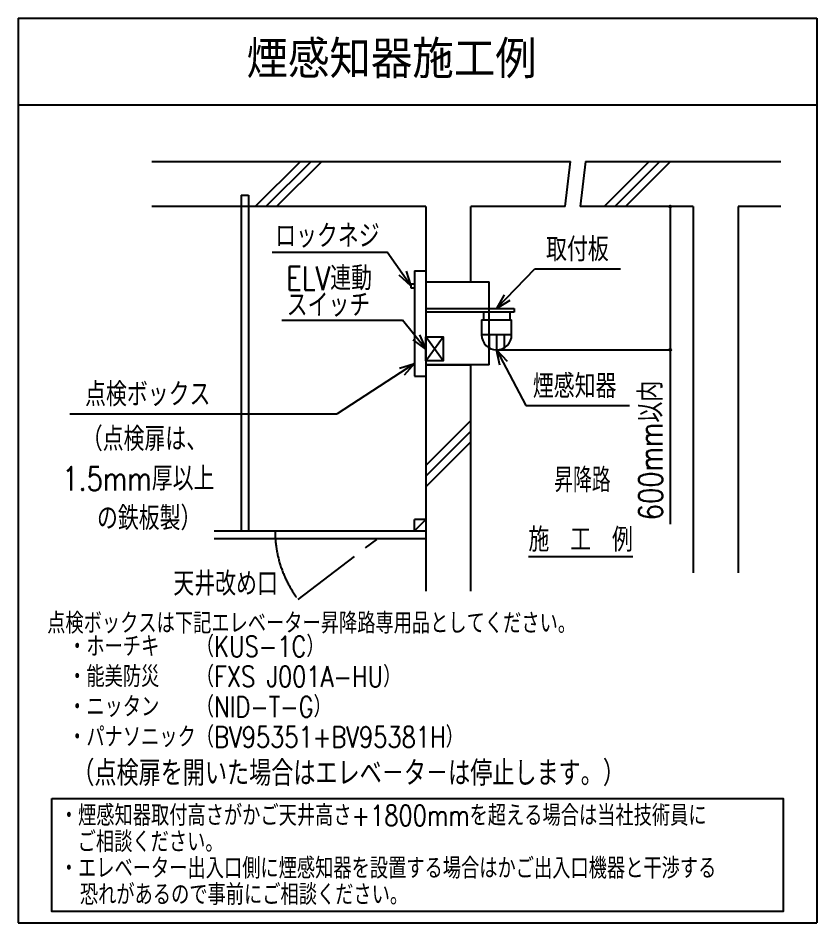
# Model space of a CAD drawing. Extents: x 6277 to 40502, y 903 to 24570.
# Drawn here: x 32387 to 37687, y 18569 to 24570 of the extents above; entities that cross this region are included whole.
import ezdxf

# ---------------------------------------------------------------- set-up
doc = ezdxf.new("R2010")
doc.units = 0
doc.header["$LTSCALE"] = 750
doc.header["$MEASUREMENT"] = 0
doc.linetypes.add('PHANTOM2', pattern=[1.25, 0.625, -0.125, 0.125, -0.125, 0.125, -0.125])
for name, color, linetype in [('01-寸法１', 6, 'CONTINUOUS'), ('ZZ-BUILD-W', 3, 'CONTINUOUS'), ('ZZ-COMMENT', 6, 'CONTINUOUS'), ('ZZ-DIM-COM1', 6, 'CONTINUOUS'), ('ZZ-DIM-COM2', 7, 'CONTINUOUS'), ('ZZ-ETC', 7, 'CONTINUOUS'), ('ZZ-TEXT', 4, 'CONTINUOUS')]:
    doc.layers.add(name, color=color, linetype=linetype)
doc.styles.add('MITOH', font='romans.shx', dxfattribs={"width": 0.8, "bigfont": 'extfont.shx'})

# ---------------------------------------------------------------- blocks, each defined once
blk = doc.blocks.new('*U79')
at = {"layer": 'ZZ-TEXT', "color": 4, "style": 'MITOH', "width": 0.8}
blk.add_text('・エレベーター出入口側に煙感知器を設置する場合はかご出入口機器と干渉する', height=137.5, dxfattribs=at).set_placement((276.8, 293.8))
blk = doc.blocks.new('*U80')
at = {"layer": 'ZZ-TEXT', "color": 4, "style": 'MITOH', "width": 0.8}
blk.add_text('恐れがあるので事前にご相談ください。', height=137.5, dxfattribs=at).set_placement((410, 118.75))
blk = doc.blocks.new('*U81')
at = {"layer": 'ZZ-DIM-COM2', "color": 7, "style": 'MITOH', "width": 0.8}
blk.add_text('取付板', height=157.5, dxfattribs=at).set_placement((3502.9, 4387.4))
blk = doc.blocks.new('*U82')
at = {"layer": 'ZZ-DIM-COM2', "color": 7, "style": 'MITOH', "width": 0.8}
blk.add_text('煙感知器', height=157.5, dxfattribs=at).set_placement((3415.3, 3480.4))
blk = doc.blocks.new('*U83')
at = {"layer": 'ZZ-TEXT', "color": 4, "style": 'MITOH', "width": 0.8}
blk.add_text('%%U施\u3000工\u3000例', height=157.5, dxfattribs=at).set_placement((3385.9, 2462.3))
blk = doc.blocks.new('*U84')
at = {"layer": 'ZZ-TEXT', "color": 4, "style": 'MITOH', "width": 0.8}
blk.add_text('天井改め口\u3000\u3000\u3000\u3000\u3000\u3000\u3000\u3000\u3000\u3000\u3000\u3000\u3000\u3000\u3000\u3000\u3000\u3000\u3000\u3000', height=157.5, dxfattribs=at).set_placement((1030.3, 2170.4))
blk = doc.blocks.new('*U85')
at = {"layer": 'ZZ-DIM-COM2', "color": 7, "linetype": 'Continuous'}
blk.add_lwpolyline([(3174.7, 3800.2), (3368.5, 3430.4)], dxfattribs=at)
blk = doc.blocks.new('*U86')
at = {"layer": 'ZZ-DIM-COM2', "color": 7, "linetype": 'Continuous'}
blk.add_lwpolyline([(3175.2, 4075.2), (3427.9, 4337.4)], dxfattribs=at)
blk = doc.blocks.new('*U87')
at = {"layer": 'ZZ-DIM-COM2', "color": 7, "linetype": 'Continuous'}
blk.add_lwpolyline([(2629.7, 3710.1), (2117.7, 3375.8)], dxfattribs=at)
blk = doc.blocks.new('*U88')
at = {"layer": 'ZZ-DIM-COM2', "color": 7, "style": 'MITOH', "width": 0.8}
blk.add_text('ロックネジ', height=157.5, rotation=360, dxfattribs=at).set_placement((1705.7, 4476.2))
blk = doc.blocks.new('*U89')
at = {"layer": 'ZZ-DIM-COM2', "color": 7, "style": 'MITOH', "width": 0.8}
for s, p in [('（点検扉は、', (422.6, 3130.1)), ('1.5mm厚以上', (293, 2867.6)), ('の鉄板製）', (523.4, 2605.1))]:
    blk.add_text(s, height=157.5, rotation=360, dxfattribs=at).set_placement(p)
blk = doc.blocks.new('*U90')
at = {"layer": 'ZZ-DIM-COM2', "color": 7, "style": 'MITOH', "width": 0.8}
blk.add_text('点検ボックス', height=157.5, rotation=360, dxfattribs=at).set_placement((444.6, 3425.8))
blk = doc.blocks.new('*U91')
at = {"layer": 'ZZ-DIM-COM2', "color": 7, "style": 'MITOH', "width": 0.8}
blk.add_text('ELV連動', height=157.5, rotation=360, dxfattribs=at).set_placement((1779.4, 4195.8))
blk = doc.blocks.new('*U92')
at = {"layer": 'ZZ-TEXT', "color": 4, "style": 'MITOH', "width": 0.8}
blk.add_text('\u3000（点検扉を開いた場合はエレベ－タ－は停止します。）', height=166.667, rotation=360, dxfattribs=at).set_placement((213, 909.1))
blk = doc.blocks.new('*U93')
at = {"layer": 'ZZ-TEXT', "color": 4, "style": 'MITOH', "width": 0.8}
blk.add_text('点検ボックスは下記エレベーター昇降路専用品としてください。', height=137.5, rotation=360, dxfattribs=at).set_placement((193, 1918.9))
blk = doc.blocks.new('*U94')
at = {"layer": 'ZZ-TEXT', "color": 4, "style": 'MITOH', "width": 0.8}
blk.add_text('\u3000・ホーチキ\u3000\u3000（KUS-1C）', height=137.5, dxfattribs=at).set_placement((211, 1764.4))
blk = doc.blocks.new('*U95')
at = {"layer": 'ZZ-TEXT', "color": 4, "style": 'MITOH', "width": 0.8}
blk.add_text('\u3000・能美防災\u3000\u3000（FXS J001A-HU）', height=137.5, dxfattribs=at).set_placement((211, 1564.5))
blk = doc.blocks.new('*U96')
at = {"layer": 'ZZ-TEXT', "color": 4, "style": 'MITOH', "width": 0.8}
blk.add_text('\u3000・ニッタン\u3000\u3000（NID-T-G）', height=137.5, dxfattribs=at).set_placement((211, 1364.3))
blk = doc.blocks.new('*U97')
at = {"layer": 'ZZ-TEXT', "color": 4, "style": 'MITOH', "width": 0.8}
blk.add_text('\u3000・パナソニック（BV95351+BV95381H）', height=137.5, dxfattribs=at).set_placement((211, 1164.1))
blk = doc.blocks.new('*U98')
at = {"layer": 'ZZ-TEXT', "color": 4, "style": 'MITOH', "width": 0.8}
blk.add_text('・煙感知器取付高さがかご天井高さ+1800mmを超える場合は当社技術員に', height=137.5, rotation=360, dxfattribs=at).set_placement((276.8, 643.8))
blk = doc.blocks.new('*U99')
at = {"layer": 'ZZ-DIM-COM2', "color": 7, "style": 'MITOH', "width": 0.8}
blk.add_text('スイッチ', height=157.5, rotation=360, dxfattribs=at).set_placement((1782.3, 4018.5))
blk = doc.blocks.new('*U100')
at = {"layer": 'ZZ-DIM-COM1', "style": 'MITOH', "width": 0.8}
blk.add_text('600mm以内', height=157.5, rotation=90, dxfattribs=at).set_placement((4276.2, 2669.8))
blk = doc.blocks.new('*U101')
at = {"layer": 'ZZ-TEXT', "color": 4, "style": 'MITOH', "width": 0.8}
blk.add_text('ご相談ください。', height=137.5, rotation=360, dxfattribs=at).set_placement((395.3, 468.8))
blk = doc.blocks.new('煙感知器取付_内縦_UA23T')
at = {"layer": 'ZZ-BUILD-W', "color": 3, "linetype": 'Continuous'}
for p, q in [((887.7, 5050.2), (3664.4, 5050.2)), ((3764.4, 5050.2), (5061.4, 5050.2)), ((2704.7, 4750.2), (887.7, 4750.2)), ((2704.7, 4750.2), (2704.7, 4250.2)), ((3004.7, 4250.2), (3004.7, 4750.2)), ((3629.7, 4750.2), (3004.7, 4750.2)), ((4478.3, 4750.2), (3729.7, 4750.2)), ((4478.3, 4750.2), (4478.3, 2322.1)), ((4778.3, 4750.2), (4778.3, 2322.1)), ((5061.4, 4750.2), (4778.3, 4750.2)), ((2704.7, 4250.2), (3004.7, 4250.2)), ((2704.7, 3700.2), (2704.7, 2200.2)), ((2704.7, 3700.2), (3004.7, 3700.2)), ((3004.7, 2200.2), (3004.7, 3700.2))]:
    blk.add_line(p, q, dxfattribs=at)
at = {"layer": 'ZZ-BUILD-W', "color": 7, "linetype": 'Continuous'}
for p, q in [((1873.5, 5050.2), (1573.5, 4750.2)), ((1644.2, 4750.2), (1944.2, 5050.2)), ((2014.9, 5050.2), (1714.9, 4750.2)), ((4188.1, 5050.2), (3888.1, 4750.2)), ((3958.8, 4750.2), (4258.8, 5050.2)), ((4329.5, 5050.2), (4029.5, 4750.2)), ((3004.7, 3332.7), (2704.7, 3032.7)), ((2704.7, 2962), (3004.7, 3262)), ((3004.7, 3191.3), (2704.7, 2891.3))]:
    blk.add_line(p, q, dxfattribs=at)
at = {"layer": 'ZZ-BUILD-W', "color": 7}
for p, q in [((3629.7, 4750.2), (3664.4, 5050.2)), ((3764.4, 5050.2), (3729.7, 4750.2))]:
    blk.add_line(p, q, dxfattribs=at)
at = {"layer": 'ZZ-DIM-COM1'}
for p, q in [((4326.2, 4750.2), (4326.2, 3800.2)), ((3176.2, 3800.2), (4327.2, 3800.2)), ((4326.2, 3800.2), (4326.2, 2643.8))]:
    blk.add_line(p, q, dxfattribs=at)
at = {"layer": 'ZZ-DIM-COM1', "linetype": 'ByBlock'}
for centre, radius in [((4326.2, 4750.2), 6.25), ((4326.2, 4750.2), 4.25), ((4326.2, 4750.2), 2.25), ((4326.2, 3800.2), 6.25), ((4326.2, 3800.2), 4.25), ((4326.2, 3800.2), 2.25)]:
    blk.add_circle(centre, radius, dxfattribs=at)
at = {"layer": 'ZZ-DIM-COM2', "color": 7, "linetype": 'Continuous'}
for p, q in [((1685.3, 4447.9), (2448.2, 4447.9)), ((2574.2, 4323.1), (2604.7, 4224.8)), ((3427.9, 4337.4), (3997.9, 4337.4)), ((2604.7, 4224.8), (2528.6, 4294.7)), ((3225.1, 4165.8), (3175.2, 4075.2)), ((3175.2, 4075.2), (3263.8, 4128.6)), ((1750.7, 3997.7), (2550.5, 3997.7)), ((2662.8, 3900.4), (2704.7, 3805.7)), ((2704.7, 3805.7), (2621.1, 3866.7)), ((2704.7, 3805.7), (2642, 3883.6)), ((3197.3, 3699.4), (3174.7, 3800.2)), ((3174.7, 3800.2), (3245, 3724.1)), ((2531.6, 3677.8), (2629.7, 3710.2)), ((2629.7, 3710.2), (2560.6, 3633)), ((3368.5, 3430.4), (4056.9, 3430.4)), ((342.9, 3375.8), (2117.7, 3375.8))]:
    blk.add_line(p, q, dxfattribs=at)
at = {"layer": 'ZZ-DIM-COM2', "color": 7}
for points in [[(2604.7, 4224.8), (2448.2, 4447.9)], [(2704.7, 3805.7), (2550.5, 3997.7)]]:
    blk.add_lwpolyline(points, dxfattribs=at)
at = {"layer": 'ZZ-ETC', "color": 7, "linetype": 'Continuous'}
for p, q in [((1479.7, 4826.6), (1479.7, 2600.2)), ((1479.7, 4826.6), (1529.7, 4826.6)), ((1529.7, 4826.6), (1529.7, 2600.2)), ((2629.7, 4325.2), (2629.7, 3625.2)), ((2629.7, 4325.2), (2704.7, 4325.2)), ((2604.7, 4237.3), (2604.7, 4212.3)), ((2604.7, 4237.3), (2629.7, 4237.3)), ((2604.7, 4212.3), (2629.7, 4212.3)), ((2704.7, 4250.2), (3125, 4250.2)), ((2704.7, 4075.2), (3125, 4075.2)), ((3125, 4050.2), (2704.7, 4050.2)), ((3074.7, 4075.2), (3292, 4075.2)), ((3292, 4050.2), (3074.7, 4050.2)), ((3087.2, 4050.2), (3087.2, 4000.2)), ((3262.2, 4050.2), (3262.2, 4000.2)), ((3292, 4075.2), (3292, 4050.2)), ((3074.7, 4000.2), (3274.7, 4000.2)), ((3074.7, 4000.2), (3074.7, 3900.2)), ((3274.7, 3900.2), (3274.7, 4000.2)), ((3274.7, 3900.2), (3074.7, 3900.2)), ((3124.7, 3900.2), (3124.7, 3810.8)), ((3174.7, 3900.2), (3174.7, 3800.2)), ((3224.7, 3900.2), (3224.7, 3814.2)), ((3125, 3700.2), (2704.7, 3700.2)), ((2629.7, 3625.2), (2704.7, 3625.2)), ((2704.7, 2675.2), (2629.7, 2675.2)), ((2629.7, 2600.2), (2629.7, 2675.2)), ((2704.7, 2675.2), (2629.7, 2600.2)), ((1300.6, 2600.2), (2704.7, 2600.2)), ((1300.6, 2550.2), (2704.7, 2550.2))]:
    blk.add_line(p, q, dxfattribs=at)
at = {"layer": 'ZZ-ETC'}
for p, q in [((2704.7, 4325.2), (2704.7, 3625.2)), ((3125, 3700.2), (3125, 4250.2)), ((2819.9, 3727.3), (2704.7, 3887.5)), ((2704.7, 3727.3), (2819.9, 3887.5))]:
    blk.add_line(p, q, dxfattribs=at)
at = {"layer": 'ZZ-ETC', "color": 5, "linetype": 'PHANTOM2'}
blk.add_line((1858.8, 2144.8), (2454.7, 2600.2), dxfattribs=at)
at = {"layer": 'ZZ-ETC'}
blk.add_lwpolyline([(2704.7, 3887.5), (2819.9, 3887.5), (2819.9, 3727.3), (2704.7, 3727.3)], close=True, dxfattribs=at)
at = {"layer": 'ZZ-ETC', "color": 7, "linetype": 'Continuous'}
blk.add_arc((3174.7, 3900.2), 100, 180, 0, dxfattribs=at)
at = {"layer": 'ZZ-ETC', "color": 5, "linetype": 'PHANTOM2'}
blk.add_arc((2454.7, 2600.2), 750, 180, 217.38852, dxfattribs=at)
at = {"layer": 'ZZ-TEXT', "color": 4, "linetype": 'Continuous'}
for p, q in [((0, 6000.2), (0, 0)), ((0, 6000.2), (5300, 6000.2)), ((5300, 6000.2), (5300, 0)), ((0, 5425.2), (5300, 5425.2)), ((0, 0), (5300, 0))]:
    blk.add_line(p, q, dxfattribs=at)
at = {"layer": 'ZZ-TEXT'}
blk.add_lwpolyline([(225, 825), (5075, 825), (5075, 75), (225, 75)], close=True, dxfattribs=at)
at = {"layer": 'ZZ-COMMENT'}
for name in ['*U88', '*U81', '*U91', '*U86', '*U99', '*U85', '*U87', '*U82', '*U90', '*U100', '*U89', '*U83', '*U84', '*U93', '*U94', '*U95', '*U96', '*U97', '*U92', '*U98', '*U101', '*U79', '*U80']:
    blk.add_blockref(name, (0, 0), dxfattribs=at)
at = {"layer": 'ZZ-TEXT', "color": 4, "linetype": 'Continuous', "style": 'MITOH'}
blk.add_text('煙感知器施工例', height=250, dxfattribs=at).set_placement((1515.7, 5601.9))
at = {"layer": 'ZZ-TEXT', "color": 4, "linetype": 'Continuous', "style": 'MITOH', "width": 0.71}
blk.add_text('昇降路\u3000\u3000\u3000\u3000\u3000\u3000\u3000\u3000\u3000\u3000\u3000\u3000\u3000\u3000\u3000\u3000\u3000\u3000\u3000\u3000\u3000\u3000', height=160, dxfattribs=at).set_placement((3556.8, 2856.1))

msp = doc.modelspace()

# ---------------------------------------------------------------- block references
at = {"layer": '01-寸法１'}
msp.add_blockref('煙感知器取付_内縦_UA23T', (32386.818, 18569.398), dxfattribs=at)

doc.saveas('drawing.dxf')
